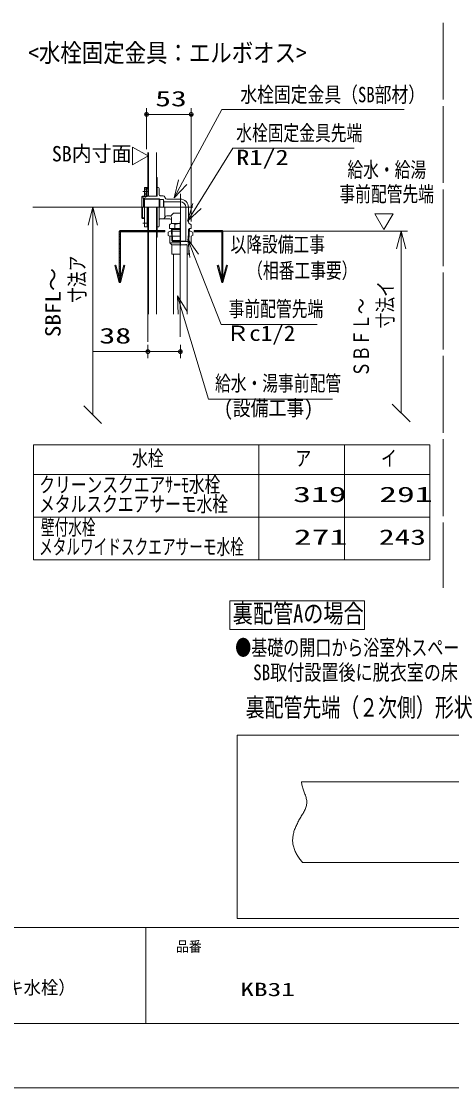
# Model space of a CAD drawing. Units: millimetres on the paper. Extents: x -305 to 305, y -152 to 152.
# Drawn here: x -70.4 to -3.2, y -148.5 to 18 of the extents above; entities that cross this region are included whole.
import ezdxf
from ezdxf.enums import TextEntityAlignment as Align

# ---------------------------------------------------------------- set-up
doc = ezdxf.new("R2010")
doc.units = ezdxf.units.MM
doc.linetypes.add('LONG_CHAIN', pattern=[21, 18, -1, 1, -1])
doc.linetypes.add('LONG_DASHED2', pattern=[13, 12, -1])
for name, color, linetype, lineweight in [('0-1_RV', 7, 'Continuous', 9), ('0-2_0', 7, 'Continuous', 9), ('0-3_1図面枠', 7, 'Continuous', 9), ('0-4_図面枠', 3, 'Continuous', 9), ('0-5_DEFPOINTS', 7, 'Continuous', 9)]:
    doc.layers.add(name, color=color, linetype=linetype, lineweight=lineweight)
doc.styles.add('ＭＳ ゴシック', font='')
doc.styles.get('ＭＳ ゴシック').set_extended_font_data('MS Gothic')

# ---------------------------------------------------------------- blocks, each defined once
blk = doc.blocks.new('_OPEN30')
at = {"layer": '0-2_0'}
blk.add_line((0, 0), (-1, 0), dxfattribs=at)
blk.add_lwpolyline([(-1, 0.2679), (0, 0), (-1, -0.2679)], dxfattribs=at)
blk = doc.blocks.new('_OBLIQUE')
at = {"layer": '0-2_0'}
blk.add_line((-0.5, -0.5), (0.5, 0.5), dxfattribs=at)
blk = doc.blocks.new('_DOTSMALL')
at = {"layer": '0-2_0'}
for p, q in [((0.0746, 0.1), (-0.0746, 0.1)), ((0.1223, -0.0248), (-0.1223, -0.0248))]:
    blk.add_line(p, q, dxfattribs=at)
for points in [[(0.125, 0), (0.124, 0.0157), (0.1211, 0.0311), (0.1162, 0.046), (0.1095, 0.0602), (0.1011, 0.0735), (0.0911, 0.0856), (0.0797, 0.0963), (0.067, 0.1055), (0.0532, 0.1131), (0.0386, 0.1189), (0.0234, 0.1228), (0.0078, 0.1248), (-0.0078, 0.1248), (-0.0234, 0.1228), (-0.0386, 0.1189), (-0.0532, 0.1131), (-0.067, 0.1055), (-0.0797, 0.0963), (-0.0911, 0.0856), (-0.1011, 0.0735), (-0.1095, 0.0602), (-0.1162, 0.046), (-0.1211, 0.0311), (-0.124, 0.0157), (-0.125, 0), (0, 0)], [(-0.125, 0), (-0.124, -0.0157), (-0.1211, -0.0311), (-0.1162, -0.046), (-0.1095, -0.0602), (-0.1011, -0.0735), (-0.0911, -0.0856), (-0.0797, -0.0963), (-0.067, -0.1055), (-0.0532, -0.1131), (-0.0386, -0.1189), (-0.0234, -0.1228), (-0.0078, -0.1248), (0.0078, -0.1248), (0.0234, -0.1228), (0.0386, -0.1189), (0.0532, -0.1131), (0.067, -0.1055), (0.0797, -0.0963), (0.0911, -0.0856), (0.1011, -0.0735), (0.1095, -0.0602), (0.1162, -0.046), (0.1211, -0.0311), (0.124, -0.0157), (0.125, 0), (0, 0)]]:
    blk.add_lwpolyline(points, close=True, dxfattribs=at)
blk = doc.blocks.new('TRI')
at = {"layer": '0-2_0'}
blk.add_lwpolyline([(0.5, 0.866), (0, 0), (1, 0)], close=True, dxfattribs=at)

msp = doc.modelspace()

# ---------------------------------------------------------------- linework, layer by layer
at = {"layer": '0-1_RV', "linetype": 'LONG_DASHED2'}
msp.add_line((-4.526, 17.725), (-4.526, -70.481), dxfattribs=at)
msp.add_line((-4.526, 17.725), (-4.526, -70.481), dxfattribs=at)
at = {"layer": '0-1_RV'}
for p, q in [((-50.89, -2.015), (-50.89, 4.421)), ((-50.89, 3.421), (-43.91, 3.421)), ((-43.91, -13.308), (-43.91, 4.421)), ((-50.67, -2.515), (-50.67, -9.341)), ((-50.577, -2.515), (-50.577, -9.341)), ((-49.31, -2.515), (-49.31, -9.341)), ((-49.31, -6.408), (-49.203, -6.408)), ((-49.203, -6.408), (-49.203, -9.341)), ((-51.203, -8.008), (-51.203, -9.341)), ((-51.203, -8.008), (-50.803, -8.008)), ((-50.937, -8.308), (-51.203, -8.141)), ((-50.937, -8.141), (-50.937, -9.341)), ((-50.937, -8.141), (-50.803, -8.141)), ((-50.937, -8.208), (-50.67, -8.208)), ((-50.87, -8.208), (-50.87, -9.274)), ((-50.803, -8.008), (-50.803, -8.141)), ((-49.203, -8.008), (-49.07, -8.008)), ((-48.937, -8.141), (-48.937, -9.074)), ((-51.603, -9.413), (-51.531, -9.341)), ((-51.603, -9.413), (-50.803, -9.413)), ((-51.603, -9.413), (-51.603, -12.735)), ((-51.603, -9.608), (-51.337, -9.608)), ((-51.531, -9.341), (-49.203, -9.341)), ((-51.337, -9.608), (-51.337, -11.074)), ((-51.337, -9.677), (-51.203, -9.811)), ((-51.337, -9.677), (-48.937, -9.752)), ((-50.937, -8.908), (-51.203, -9.074)), ((-51.203, -9.341), (-51.137, -9.474)), ((-51.203, -9.811), (-48.803, -9.885)), ((-51.203, -9.811), (-51.203, -11.074)), ((-51.137, -9.474), (-51.003, -9.474)), ((-51.003, -9.474), (-50.937, -9.341)), ((-50.937, -9.274), (-50.67, -9.274)), ((-50.55, -9.413), (-50.478, -9.341)), ((-48.937, -9.752), (-48.803, -9.885)), ((-48.937, -9.752), (-48.937, -11.074)), ((-48.803, -9.885), (-48.252, -9.885)), ((-48.803, -9.885), (-48.803, -11.078)), ((-48.737, -9.274), (-48.27, -9.274)), ((-48.252, -9.885), (-48.175, -10.208)), ((-48.252, -9.885), (-48.252, -11.074)), ((-48.012, -9.475), (-47.978, -9.607)), ((-47.72, -9.808), (-45.601, -9.808)), ((-51.531, -11.074), (-51.531, -12.808)), ((-51.203, -11.074), (-51.203, -14.141)), ((-50.803, -11.074), (-50.803, -14.141)), ((-50.67, -11.074), (-50.67, -27.737)), ((-50.577, -11.074), (-50.577, -27.737)), ((-49.31, -11.074), (-49.31, -27.737)), ((-49.203, -11.074), (-49.203, -15.741)), ((-48.937, -11.074), (-48.937, -14.008)), ((-48.175, -10.208), (-45.603, -10.208)), ((-48.175, -10.208), (-48.175, -11.074)), ((-48.003, -11.074), (-48.003, -12.508)), ((-44.737, -11.072), (-44.737, -16.341)), ((-44.337, -11.071), (-44.337, -13.385)), ((-51.203, -12.735), (-51.603, -12.735)), ((-51.603, -12.735), (-51.531, -12.808)), ((-51.531, -12.808), (-51.203, -12.808)), ((-48.737, -12.874), (-47.27, -12.874)), ((-48.012, -12.673), (-47.995, -12.609)), ((-47.737, -12.408), (-47.27, -12.408)), ((-47.07, -12.408), (-46.67, -12.008)), ((-47.003, -12.674), (-47.003, -13.608)), ((-46.67, -12.008), (-45.603, -12.008)), ((-59.285, -13.844), (-59.285, -43.428)), ((-54.971, -14.908), (-55.151, -14.908)), ((-48.044, -14.798), (-55.061, -14.798)), ((-48.044, -14.798), (-55.061, -14.798)), ((-51.203, -14.141), (-50.803, -14.141)), ((-50.803, -13.941), (-50.67, -13.941)), ((-49.203, -14.141), (-49.07, -14.141)), ((-47.527, -15.474), (-47.527, -14.941)), ((-47.297, -13.807), (-47.297, -14.408)), ((-45.603, -14.408), (-47.297, -14.408)), ((-47.046, -14.808), (-45.603, -14.808)), ((-47.012, -14.407), (-46.879, -14.541)), ((-47.008, -14.407), (-46.953, -16.274)), ((-47.004, -14.541), (-45.603, -14.541)), ((-45.624, -13.608), (-47.003, -13.608)), ((-46.879, -14.541), (-46.82, -16.408)), ((-46.45, -13.808), (-46.45, -14.408)), ((-44.328, -14.541), (-44.387, -16.408)), ((-44.1, -14.81), (-44.332, -14.81)), ((-44.328, -14.541), (-44.199, -14.408)), ((-44.328, -14.541), (-44.203, -14.541)), ((-44.199, -14.407), (-44.254, -16.274)), ((-43.91, -14.408), (-44.199, -14.408)), ((-43.91, -13.808), (-43.91, -14.408)), ((-43.679, -15.474), (-43.679, -14.941)), ((-39.041, -14.798), (-43.426, -14.798)), ((-39.041, -14.798), (-43.426, -14.798)), ((-38.951, -14.908), (-39.131, -14.908)), ((-22.567, -14.808), (-10.112, -14.808)), ((-54.971, -15.108), (-55.151, -15.108)), ((-54.971, -15.308), (-55.151, -15.308)), ((-54.971, -15.508), (-55.151, -15.508)), ((-54.971, -15.708), (-55.151, -15.708)), ((-54.971, -15.908), (-55.151, -15.908)), ((-54.971, -16.108), (-55.151, -16.108)), ((-54.971, -16.308), (-55.151, -16.308)), ((-54.971, -16.508), (-55.151, -16.508)), ((-49.31, -15.741), (-49.203, -15.741)), ((-47.269, -15.581), (-45.603, -15.581)), ((-47.269, -16.608), (-47.269, -15.581)), ((-47.269, -16.608), (-46.936, -16.941)), ((-47.269, -16.608), (-45.603, -16.608)), ((-46.953, -16.274), (-46.82, -16.408)), ((-45.603, -16.274), (-46.953, -16.274)), ((-44.387, -16.408), (-46.82, -16.408)), ((-44.737, -16.341), (-45.603, -16.341)), ((-44.67, -16.408), (-44.737, -16.341)), ((-44.254, -16.274), (-44.387, -16.408)), ((-44.254, -16.274), (-44.383, -16.274)), ((-43.937, -16.608), (-44.271, -16.941)), ((-43.937, -16.608), (-43.937, -15.581)), ((-38.951, -15.108), (-39.131, -15.108)), ((-38.951, -15.308), (-39.131, -15.308)), ((-38.951, -15.508), (-39.131, -15.508)), ((-38.951, -15.708), (-39.131, -15.708)), ((-38.951, -15.908), (-39.131, -15.908)), ((-38.951, -16.108), (-39.131, -16.108)), ((-38.951, -16.308), (-39.131, -16.308)), ((-38.951, -16.508), (-39.131, -16.508)), ((-54.971, -16.708), (-55.151, -16.708)), ((-54.971, -16.908), (-55.151, -16.908)), ((-54.971, -17.108), (-55.151, -17.108)), ((-54.971, -17.308), (-55.151, -17.308)), ((-54.971, -17.508), (-55.151, -17.508)), ((-54.971, -17.708), (-55.151, -17.708)), ((-54.971, -17.908), (-55.151, -17.908)), ((-54.971, -18.108), (-55.151, -18.108)), ((-54.971, -18.308), (-55.151, -18.308)), ((-46.936, -18.408), (-46.936, -16.941)), ((-46.936, -16.941), (-45.603, -16.941)), ((-44.537, -16.941), (-45.604, -16.941)), ((-44.679, -16.808), (-44.679, -16.941)), ((-44.537, -16.941), (-44.537, -27.737)), ((-44.537, -18.274), (-44.404, -18.408)), ((-44.271, -18.408), (-44.271, -16.941)), ((-38.951, -16.708), (-39.131, -16.708)), ((-38.951, -16.908), (-39.131, -16.908)), ((-38.951, -17.108), (-39.131, -17.108)), ((-38.951, -17.308), (-39.131, -17.308)), ((-38.951, -17.508), (-39.131, -17.508)), ((-38.951, -17.708), (-39.131, -17.708)), ((-38.951, -17.908), (-39.131, -17.908)), ((-38.951, -18.108), (-39.131, -18.108)), ((-38.951, -18.308), (-39.131, -18.308)), ((-11.112, -17.578), (-11.112, -43.188)), ((-54.971, -18.508), (-55.151, -18.508)), ((-54.971, -18.708), (-55.151, -18.708)), ((-54.971, -18.908), (-55.151, -18.908)), ((-54.971, -19.108), (-55.151, -19.108)), ((-54.971, -19.308), (-55.151, -19.308)), ((-54.971, -19.508), (-55.151, -19.508)), ((-54.971, -19.708), (-55.151, -19.708)), ((-54.971, -19.908), (-55.151, -19.908)), ((-45.603, -18.408), (-46.936, -18.408)), ((-46.67, -18.408), (-46.669, -27.737)), ((-44.537, -18.408), (-44.271, -18.408)), ((-38.951, -18.508), (-39.131, -18.508)), ((-38.951, -18.708), (-39.131, -18.708)), ((-38.951, -18.908), (-39.131, -18.908)), ((-38.951, -19.108), (-39.131, -19.108)), ((-38.951, -19.308), (-39.131, -19.308)), ((-38.951, -19.508), (-39.131, -19.508)), ((-38.951, -19.708), (-39.131, -19.708)), ((-38.951, -19.908), (-39.131, -19.908)), ((-55.632, -20.331), (-55.818, -20.331)), ((-55.578, -20.531), (-55.764, -20.531)), ((-55.685, -20.131), (-55.738, -20.131)), ((-55.685, -20.131), (-55.738, -20.131)), ((-55.525, -20.731), (-55.711, -20.731)), ((-55.471, -20.931), (-55.657, -20.931)), ((-55.417, -21.131), (-55.604, -21.131)), ((-55.364, -21.331), (-55.55, -21.331)), ((-55.31, -21.531), (-55.497, -21.531)), ((-54.971, -20.108), (-55.151, -20.108)), ((-54.971, -20.308), (-55.151, -20.308)), ((-54.971, -20.508), (-55.151, -20.508)), ((-54.971, -20.708), (-55.151, -20.708)), ((-54.971, -20.908), (-55.151, -20.908)), ((-54.971, -21.108), (-55.151, -21.108)), ((-54.971, -21.308), (-55.151, -21.308)), ((-54.971, -21.508), (-55.151, -21.508)), ((-54.626, -21.531), (-54.812, -21.531)), ((-54.572, -21.331), (-54.759, -21.331)), ((-54.519, -21.131), (-54.705, -21.131)), ((-54.465, -20.931), (-54.652, -20.931)), ((-54.412, -20.731), (-54.598, -20.731)), ((-54.358, -20.531), (-54.544, -20.531)), ((-54.304, -20.331), (-54.491, -20.331)), ((-54.384, -20.131), (-54.437, -20.131)), ((-54.384, -20.131), (-54.437, -20.131)), ((-39.611, -20.331), (-39.798, -20.331)), ((-39.558, -20.531), (-39.744, -20.531)), ((-39.665, -20.131), (-39.718, -20.131)), ((-39.665, -20.131), (-39.718, -20.131)), ((-39.504, -20.731), (-39.691, -20.731)), ((-39.451, -20.931), (-39.637, -20.931)), ((-39.397, -21.131), (-39.583, -21.131)), ((-39.343, -21.331), (-39.53, -21.331)), ((-39.29, -21.531), (-39.476, -21.531)), ((-38.951, -20.108), (-39.131, -20.108)), ((-38.951, -20.308), (-39.131, -20.308)), ((-38.951, -20.508), (-39.131, -20.508)), ((-38.951, -20.708), (-39.131, -20.708)), ((-38.951, -20.908), (-39.131, -20.908)), ((-38.951, -21.108), (-39.131, -21.108)), ((-38.951, -21.308), (-39.131, -21.308)), ((-38.951, -21.508), (-39.131, -21.508)), ((-38.606, -21.531), (-38.792, -21.531)), ((-38.552, -21.331), (-38.738, -21.331)), ((-38.498, -21.131), (-38.685, -21.131)), ((-38.445, -20.931), (-38.631, -20.931)), ((-38.391, -20.731), (-38.578, -20.731)), ((-38.338, -20.531), (-38.524, -20.531)), ((-38.284, -20.331), (-38.47, -20.331)), ((-38.364, -20.131), (-38.417, -20.131)), ((-38.364, -20.131), (-38.417, -20.131)), ((-55.257, -21.731), (-55.443, -21.731)), ((-55.203, -21.931), (-55.389, -21.931)), ((-55.149, -22.131), (-55.336, -22.131)), ((-55.096, -22.331), (-55.282, -22.331)), ((-55.042, -22.531), (-55.229, -22.531)), ((-54.989, -22.731), (-55.175, -22.731)), ((-54.971, -21.708), (-55.151, -21.708)), ((-54.971, -21.908), (-55.151, -21.908)), ((-54.971, -22.108), (-55.151, -22.108)), ((-54.971, -22.308), (-55.151, -22.308)), ((-54.971, -22.508), (-55.151, -22.508)), ((-54.971, -22.708), (-55.151, -22.708)), ((-54.948, -22.731), (-55.134, -22.731)), ((-54.894, -22.531), (-55.08, -22.531)), ((-54.84, -22.331), (-55.027, -22.331)), ((-54.787, -22.131), (-54.973, -22.131)), ((-54.733, -21.931), (-54.92, -21.931)), ((-54.68, -21.731), (-54.866, -21.731)), ((-39.236, -21.731), (-39.423, -21.731)), ((-39.183, -21.931), (-39.369, -21.931)), ((-39.129, -22.131), (-39.315, -22.131)), ((-39.075, -22.331), (-39.262, -22.331)), ((-39.022, -22.531), (-39.208, -22.531)), ((-38.968, -22.731), (-39.155, -22.731)), ((-38.951, -21.708), (-39.131, -21.708)), ((-38.951, -21.908), (-39.131, -21.908)), ((-38.951, -22.108), (-39.131, -22.108)), ((-38.951, -22.308), (-39.131, -22.308)), ((-38.951, -22.508), (-39.131, -22.508)), ((-38.951, -22.708), (-39.131, -22.708)), ((-38.927, -22.731), (-39.114, -22.731)), ((-38.874, -22.531), (-39.06, -22.531)), ((-38.82, -22.331), (-39.006, -22.331)), ((-38.766, -22.131), (-38.953, -22.131)), ((-38.713, -21.931), (-38.899, -21.931)), ((-38.659, -21.731), (-38.846, -21.731)), ((-50.67, -32.553), (-50.67, -34.604)), ((-45.603, -32.553), (-45.603, -34.604)), ((-50.67, -33.604), (-59.223, -33.604)), ((-45.603, -33.604), (-50.67, -33.604)), ((-48.35, -33.604), (-46.03, -33.604)), ((-68.536, -48.168), (-68.536, -66.102)), ((-68.536, -48.168), (-6.652, -48.168)), ((-33.319, -48.168), (-33.319, -66.102)), ((-19.986, -48.168), (-19.986, -66.102)), ((-6.652, -48.168), (-6.652, -66.102)), ((-68.536, -52.768), (-6.652, -52.768)), ((-68.536, -59.435), (-6.652, -59.435)), ((-68.536, -66.102), (-6.652, -66.102)), ((-37.852, -72.484), (-37.852, -76.98)), ((-37.852, -72.484), (-16.852, -72.484)), ((-16.852, -72.484), (-16.852, -76.98)), ((-37.852, -76.98), (-16.852, -76.98)), ((-36.724, -93.494), (-36.724, -122.086)), ((-36.724, -93.494), (103.637, -93.494)), ((1.512, -100.735), (-26.696, -100.735)), ((1.512, -113.332), (-26.514, -113.332)), ((-36.724, -122.086), (103.637, -122.086))]:
    msp.add_line(p, q, dxfattribs=at)
at = {"layer": '0-1_RV', "linetype": 'LONG_CHAIN'}
for p, q in [((-51.47, -8.608), (-50.537, -8.608)), ((-45.603, -8.991), (-45.603, -17.048)), ((-45.603, -8.991), (-45.603, -17.048)), ((-68.629, -11.074), (-49.337, -11.074)), ((-51.823, -11.074), (-43.629, -11.074)), ((-51.823, -11.074), (-43.629, -11.074)), ((-45.637, -13.313), (-45.637, -32.053)), ((-45.637, -13.313), (-45.637, -32.053)), ((-51.47, -13.541), (-50.537, -13.541)), ((-39.041, -14.808), (-10.534, -14.808)), ((-50.703, -27.737), (-50.703, -32.053)), ((-50.703, -27.737), (-50.703, -32.053))]:
    msp.add_line(p, q, dxfattribs=at)
at = {"layer": '0-1_RV'}
for points in [[(-10.617, 4.212), (-39.114, 4.212), (-45.251, -7.164)], [(-18.429, -1.842), (-37.381, -1.842), (-43.006, -10.897)], [(-24.243, -29.384), (-39.216, -29.384), (-43.435, -18.644)], [(-21.835, -41.038), (-41.22, -41.038), (-45.243, -27.563)], [(-26.696, -100.735), (-26.674, -100.901), (-26.648, -101.067), (-26.617, -101.232), (-26.581, -101.396), (-26.54, -101.56), (-26.492, -101.724), (-26.438, -101.888), (-26.381, -102.051), (-26.32, -102.214), (-26.258, -102.377), (-26.195, -102.539), (-26.134, -102.701), (-26.075, -102.863), (-26.02, -103.024), (-25.97, -103.184), (-25.927, -103.344), (-25.892, -103.504), (-25.866, -103.662), (-25.85, -103.82), (-25.847, -103.977), (-25.855, -104.134), (-25.875, -104.29), (-25.906, -104.445), (-25.946, -104.6), (-25.996, -104.754), (-26.053, -104.908), (-26.118, -105.062), (-26.189, -105.216), (-26.266, -105.369), (-26.347, -105.523), (-26.433, -105.677), (-26.522, -105.831), (-26.613, -105.985), (-26.705, -106.14), (-26.798, -106.295), (-26.891, -106.45), (-26.983, -106.607), (-27.072, -106.764), (-27.16, -106.921)], [(-27.16, -106.921), (-27.245, -107.08), (-27.327, -107.238), (-27.406, -107.398), (-27.481, -107.558), (-27.553, -107.719), (-27.622, -107.88), (-27.686, -108.042), (-27.746, -108.204), (-27.801, -108.366), (-27.852, -108.529), (-27.898, -108.692), (-27.939, -108.855), (-27.974, -109.018), (-28.003, -109.182), (-28.027, -109.346), (-28.045, -109.51), (-28.056, -109.674), (-28.06, -109.837), (-28.058, -110.001), (-28.049, -110.165), (-28.032, -110.329), (-28.009, -110.493), (-27.977, -110.656), (-27.939, -110.819), (-27.895, -110.981), (-27.844, -111.142), (-27.787, -111.302), (-27.725, -111.461), (-27.656, -111.619), (-27.583, -111.774), (-27.505, -111.929), (-27.422, -112.081), (-27.335, -112.231), (-27.244, -112.378), (-27.148, -112.523), (-27.05, -112.666), (-26.948, -112.805), (-26.843, -112.942), (-26.736, -113.075)], [(-26.736, -113.075), (-26.626, -113.205), (-26.514, -113.332), (-26.514, -113.332)]]:
    msp.add_lwpolyline(points, dxfattribs=at)
for points in [[(-55.151, -14.808), (-55.151, -22.808), (-54.971, -22.808), (-54.971, -14.808)], [(-55.061, -14.898), (-48.044, -14.898), (-48.044, -14.718), (-55.061, -14.718)], [(-43.426, -14.898), (-39.041, -14.898), (-39.041, -14.718), (-43.426, -14.718)], [(-39.131, -14.808), (-39.131, -22.808), (-38.951, -22.808), (-38.951, -14.808)], [(-55.863, -20.164), (-55.148, -22.831), (-54.974, -22.784), (-55.689, -20.118)], [(-54.434, -20.118), (-55.148, -22.784), (-54.974, -22.831), (-54.26, -20.164)], [(-39.842, -20.164), (-39.128, -22.831), (-38.954, -22.784), (-39.669, -20.118)], [(-38.413, -20.118), (-39.128, -22.784), (-38.954, -22.831), (-38.239, -20.164)]]:
    msp.add_lwpolyline(points, close=True, dxfattribs=at)
for centre, radius, start, end in [((-49.07, -8.141), 0.133, 0, 90), ((-48.737, -9.074), 0.2, 179.99996, 270), ((-48.27, -9.541), 0.267, 14.25003, 89.99998), ((-47.72, -9.541), 0.267, 194.25004, 270), ((-45.603, -11.074), 1.267, 0, 90), ((-45.603, -11.074), 0.867, 0, 90), ((-48.737, -13.074), 0.2, 90, 180.00003), ((-48.27, -12.608), 0.267, 270.00002, 345.74997), ((-47.737, -12.674), 0.267, 89.99998, 165.74995), ((-47.27, -12.674), 0.267, 0, 90), ((-47.27, -13.141), 0.267, 0, 90), ((-49.07, -14.008), 0.133, 270, 0), ((-47.046, -15.742), 0.935, 90.00007, 120.98264), ((-46.874, -14.156), 0.548, 39.43051, 140.56945), ((-45.603, -15.5), 1.893, 89.99987, 116.57789), ((-44.07, -13.385), 0.267, 179.99999, 251.15573), ((-44.161, -15.742), 0.935, 59.01737, 89.99993), ((-44.333, -14.156), 0.548, 39.42985, 71.15574), ((-47.046, -14.673), 0.935, 239.02512, 256.19617), ((-44.161, -14.673), 0.935, 283.80383, 300.97487)]:
    msp.add_arc(centre, radius, start, end, dxfattribs=at)
at = {"layer": '0-2_0'}
msp.add_line((-51.017, -123.498), (-51.017, -138.498), dxfattribs=at)
at = {"layer": '0-4_図面枠'}
msp.add_line((-291.017, -123.498), (108.983, -123.498), dxfattribs=at)
msp.add_lwpolyline([(-291.017, -138.498), (108.983, -138.498), (108.983, 138.502), (-291.017, 138.502)], close=True, dxfattribs=at)
at = {"layer": '0-5_DEFPOINTS'}
msp.add_line((118.983, -148.498), (-301.017, -148.498), dxfattribs=at)

# ---------------------------------------------------------------- block references
at = {"layer": '0-1_RV'}
for name, p, xscale, yscale, rotation in [('_DOTSMALL', (-50.89, 3.421), 2.32, 2.32, 180), ('TRI', (-50.637, -3.07), 2.804079, 2.804079, 150), ('_OPEN30', (-46.566, -9.602), 2.77, 2.77, 241.65433), ('_OPEN30', (-59.285, -11.074), 2.77, 2.77, 90), ('_OPEN30', (-44.468, -13.25), 2.77, 2.77, 238.15095), ('TRI', (-13.795, -14.567), 2.88, 2.88, 60), ('_OPEN30', (-11.112, -14.808), 2.77, 2.77, 90), ('_OPEN30', (-44.448, -16.066), 2.77, 2.77, 111.44887), ('_OPEN30', (-46.035, -24.909), 2.77, 2.77, 106.62256), ('_DOTSMALL', (-50.67, -33.604), 2.32, 2.32, 180), ('_OBLIQUE', (-59.285, -43.428), 2.77, 2.77, 270), ('_OBLIQUE', (-11.112, -43.188), 2.77, 2.77, 270)]:
    msp.add_blockref(name, p, dxfattribs=dict(at, xscale=xscale, yscale=yscale, rotation=rotation))
at = {"layer": '0-1_RV', "xscale": 2.32, "yscale": 2.32}
for p in [(-43.91, 3.421), (-45.603, -33.604)]:
    msp.add_blockref('_DOTSMALL', p, dxfattribs=at)

# ---------------------------------------------------------------- texts
at = {"layer": '0-1_RV', "style": 'ＭＳ ゴシック'}
for s, height, width, p in [('<水栓固定金具：エルボオス>', 2.886, 0.85, (-69.36, 10.723)), ('53', 2.405, 1.5, (-49.52, 3.959)), ('\u3000水栓固定金具（SB部材）', 2.405, 0.8, (-38.857, 4.591)), ('水栓固定金具先端', 2.405, 0.75, (-36.868, -1.405)), ('SB内寸面', 2.405, 0.95, (-65.678, -4.641)), ('R1/2', 2.405, 1.25, (-36.868, -5.208)), ('給水・給湯', 2.405, 0.75, (-19.504, -7.14)), ('事前配管先端', 2.405, 0.75, (-20.754, -10.93)), ('以降設備工事', 2.405, 0.75, (-37.766, -18.8)), ('（相番工事要）', 2.405, 0.75, (-35.165, -22.871)), ('事前配管先端', 2.405, 0.75, (-38.049, -28.844)), ('38', 2.441, 1.5, (-58.266, -33.074)), ('Ｒc1/2', 2.405, 1.1, (-38.45, -32.65)), ('給水・湯事前配管', 2.405, 0.75, (-40.183, -40.471)), (' (設備工事)', 2.405, 0.85, (-40.183, -44.323)), ('水栓', 2.405, 0.75, (-53.15, -52.181)), ('ア', 2.405, 0.75, (-27.617, -52.181)), ('イ', 2.405, 0.75, (-14.256, -52.181)), ('クリーンスクエアｻｰﾓ水栓', 2.405, 0.75, (-67.645, -56.299)), ('319', 2.405, 1.7, (-27.977, -57.814)), ('291', 2.405, 1.7, (-14.54, -57.814)), ('メタルスクエアサーモ水栓', 2.405, 0.75, (-67.671, -59.329)), ('壁付水栓', 2.405, 0.65, (-67.382, -62.966)), ('271', 2.405, 1.7, (-27.873, -64.481)), ('243', 2.405, 1.5, (-14.592, -64.481)), ('メタルワイドスクエアサーモ水栓', 2.405, 0.65, (-67.672, -65.995)), ('裏配管Aの場合', 2.886, 0.8, (-37.425, -76.787)), ('●基礎の開口から浴室外スペースまで配管を取り出すことができますので', 2.444, 0.75, (-37.027, -81.765)), ('\u3000SB取付設置後に脱衣室の床下で設備配管と接続（設備工事）ができます。', 2.444, 0.8, (-36.898, -85.623)), ('裏配管先端（２次側）形状', 2.889, 0.75, (-35.397, -91.451))]:
    msp.add_text(s, height=height, dxfattribs=dict(at, width=width)).set_placement(p, align=Align.BOTTOM_LEFT)
for s, width, p in [('\u3000\u3000\u3000寸法ア', 0.75, (-59.791, -33.389)), ('SBFL～', 1.1, (-63.592, -31.348)), ('\u3000\u3000\u3000\u3000寸法イ', 0.75, (-11.649, -39.826)), ('ＳＢＦＬ～', 0.75, (-15.422, -37.577))]:
    msp.add_text(s, height=2.405, rotation=90, dxfattribs=dict(at, width=width)).set_placement(p, align=Align.BOTTOM_LEFT)
at = {"layer": '0-3_1図面枠', "style": 'ＭＳ ゴシック'}
for s, height, width, p in [('品番', 1.627, 0.9, (-46.276, -127.759)), ('ノウム 給水・給湯・追焚用接続 浴槽パンあり 壁接続\u3000水栓固定金具/裏配管A（壁付水栓+浴槽側デッキ水栓）', 2.092, 0.95, (-197.478, -134.541)), ('KB31', 2.092, 1.5, (-36.239, -134.835))]:
    msp.add_text(s, height=height, dxfattribs=dict(at, width=width)).set_placement(p, align=Align.BOTTOM_LEFT)

doc.saveas('drawing.dxf')
